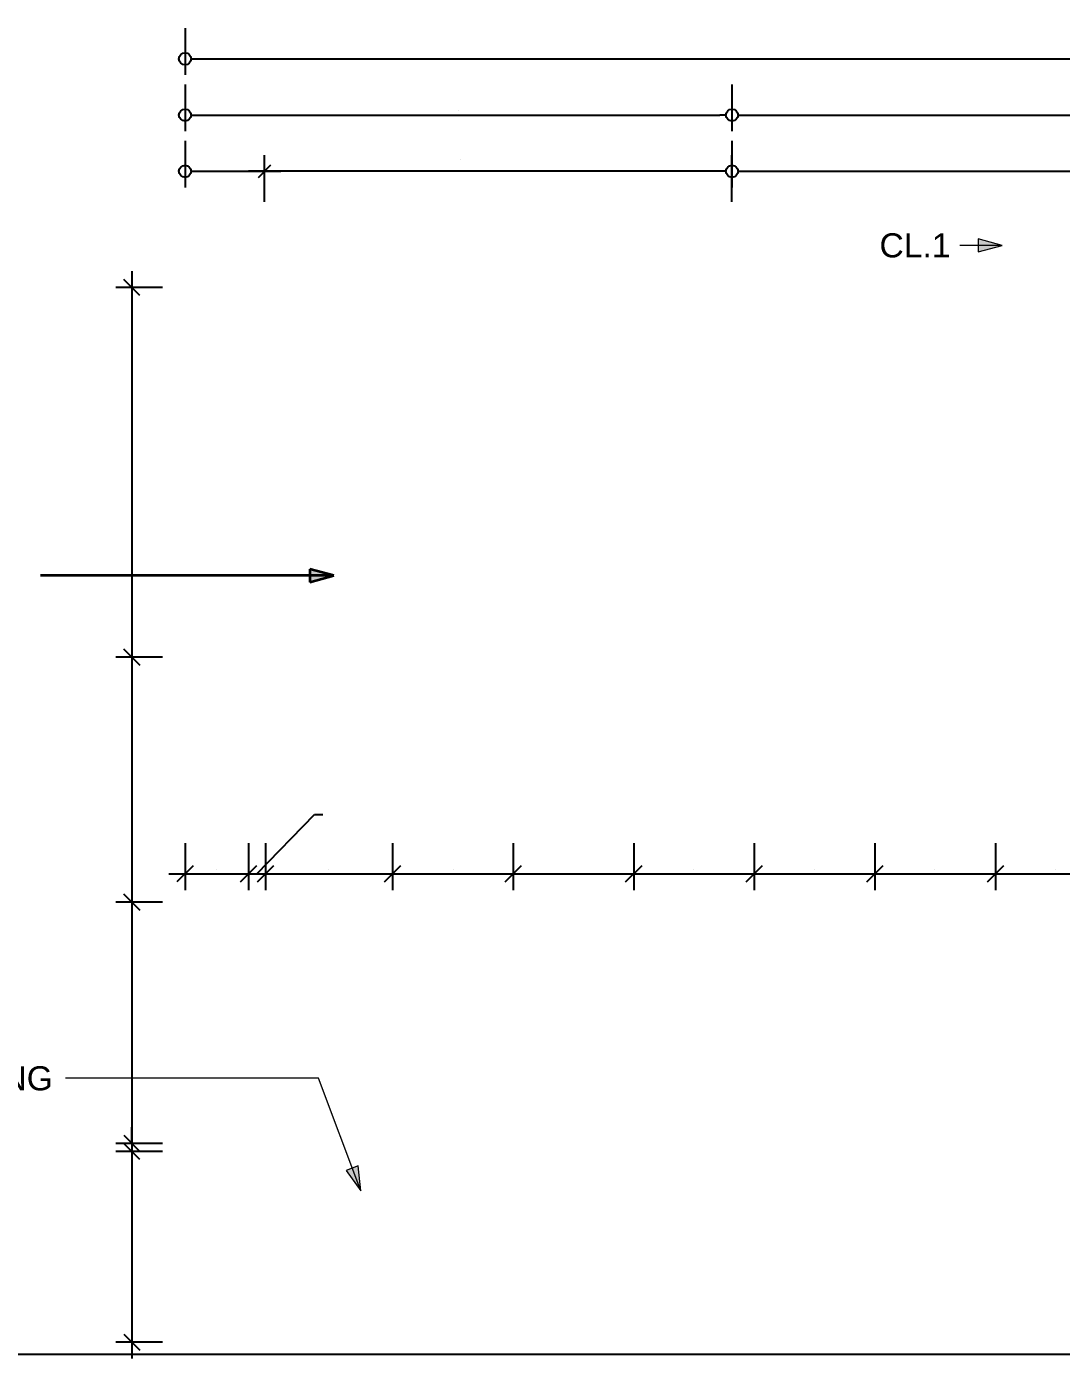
# Model space of a CAD drawing. Header units: millimetres. Extents: x -1379 to 1385823, y -4884429 to 548763.
# Drawn here: x 310768 to 323642, y -2343875 to -2327306 of the extents above; entities that cross this region are included whole.
import ezdxf

# ---------------------------------------------------------------- set-up
doc = ezdxf.new("R2010")
doc.units = ezdxf.units.MM
doc.layers.add('000 - D I M', color=7, linetype='Continuous')
for name, color, linetype, lineweight in [('A-ANNO-NOTE', 7, 'Continuous', 35), ('A-DETL-THIN', 7, 'Continuous', 25), ('G-ANNO-TEXT', 7, 'Continuous', 9)]:
    doc.layers.add(name, color=color, linetype=linetype, lineweight=lineweight)
doc.styles.add('ARIAL', font='arial.ttf')
doc.styles.add('Arial_2', font='arial.ttf', dxfattribs={"height": 3})
doc.dimstyles.new('DPA-DIM-3_0_C-C', dxfattribs={"dimscale": 304.8, "dimtxt": 306.07782, "dimasz": 0.492126, "dimexe": 0.656168, "dimexo": 0.0625, "dimgap": 0.164042, "dimtad": 1, "dimdec": 0, "dimzin": 0, "dimdsep": 46, "dimtxsty": 'Arial_2', "dimblk1": 'DOTBLANK', "dimblk2": 'DOTBLANK', "dimsah": 1, "dimcen": 0.09, "dimdle": 0.656168, "dimclrd": 7, "dimclre": 7, "dimclrt": 7, "dimadec": 8, "dimazin": 0, "dimtfac": 1, "dimtdec": 4, "dimtix": 1, "dimtmove": 0, "dimatfit": 3, "dimfxl": 1.312336, "dimfxlon": 1, "dimtvp": 1, "dimtolj": 1, "dimtzin": 0, "dimarcsym": 2})
doc.dimstyles.new('DPA-DIM-3_0_C-T', dxfattribs={"dimscale": 304.8, "dimtxt": 306.07782, "dimasz": 0.492126, "dimexe": 0.656168, "dimexo": 0.0625, "dimgap": 0.164042, "dimtad": 0, "dimjust": 2, "dimdec": 0, "dimzin": 0, "dimdsep": 46, "dimtxsty": 'Arial_2', "dimblk1": 'DOTBLANK', "dimblk2": 'OBLIQUE', "dimsah": 1, "dimcen": 0.09, "dimdle": 0.656168, "dimclrd": 7, "dimclre": 7, "dimclrt": 7, "dimadec": 8, "dimazin": 0, "dimtfac": 1, "dimtdec": 4, "dimtix": 1, "dimtmove": 2, "dimatfit": 3, "dimfxl": 1.312336, "dimfxlon": 1, "dimtvp": 1, "dimtolj": 1, "dimtzin": 0, "dimarcsym": 2})
doc.dimstyles.new('DPA-DIM-3_0_T-T', dxfattribs={"dimscale": 304.8, "dimtxt": 306.07782, "dimasz": 0.656168, "dimexe": 0.656168, "dimexo": 0.0625, "dimgap": 0.164042, "dimtad": 1, "dimdec": 0, "dimzin": 0, "dimdsep": 46, "dimtxsty": 'Arial_2', "dimblk1": 'OBLIQUE', "dimblk2": 'OBLIQUE', "dimsah": 1, "dimcen": 0.09, "dimdle": 0.656168, "dimclrd": 7, "dimclre": 7, "dimclrt": 7, "dimadec": 8, "dimazin": 0, "dimtfac": 1, "dimtdec": 4, "dimtix": 1, "dimtmove": 0, "dimatfit": 3, "dimfxl": 1.312336, "dimfxlon": 1, "dimtvp": 1, "dimtolj": 1, "dimtzin": 0, "dimarcsym": 2})
doc.dimstyles.new('DPA-DIM-3_0_T-T_1', dxfattribs={"dimscale": 304.8, "dimtxt": 306.07782, "dimasz": 0.656168, "dimexe": 0.656168, "dimexo": 0.0625, "dimgap": 0.164042, "dimtad": 1, "dimdec": 0, "dimzin": 0, "dimdsep": 46, "dimtxsty": 'Arial_2', "dimblk1": 'OBLIQUE', "dimblk2": 'OBLIQUE', "dimsah": 1, "dimcen": 0.09, "dimdle": 0.656168, "dimclrd": 7, "dimclre": 7, "dimclrt": 7, "dimadec": 8, "dimazin": 0, "dimtfac": 1, "dimtdec": 4, "dimtix": 1, "dimtmove": 1, "dimatfit": 3, "dimfxl": 1.312336, "dimfxlon": 1, "dimtvp": 1, "dimtolj": 1, "dimtzin": 0, "dimarcsym": 2})

# ---------------------------------------------------------------- blocks, each defined once
blk = doc.blocks.new('_DotBlank')
at = {"color": 7, "linetype": 'ByBlock', "lineweight": -2}
blk.add_line((-0.5, 0), (-1, 0), dxfattribs=at)
blk.add_circle((0, 0), 0.5, dxfattribs=at)
blk = doc.blocks.new('*D1774')
at = {"layer": '000 - D I M', "color": 7, "lineweight": -2, "transparency": 16777216}
for p, q in [((312739, -2328025), (312739, -2328606)), ((319544, -2328025), (319544, -2328606)), ((312889, -2328406), (319394, -2328406))]:
    blk.add_line(p, q, dxfattribs=at)
at = {"layer": 'Defpoints', "color": 7, "transparency": 16777216}
for p in [(312739, -2328006), (319544, -2328006), (319544, -2328406)]:
    blk.add_point(p, dxfattribs=at)
at = {"layer": '000 - D I M', "color": 7, "lineweight": -2, "transparency": 16777216, "xscale": 150, "yscale": 150, "zscale": 150, "rotation": 180}
blk.add_blockref('_DotBlank', (312739, -2328406), dxfattribs=at)
at = {"layer": '000 - D I M', "color": 7, "lineweight": -2, "transparency": 16777216, "xscale": 150, "yscale": 150, "zscale": 150}
blk.add_blockref('_DotBlank', (319544, -2328406), dxfattribs=at)
at = {"layer": '000 - D I M', "color": 7, "transparency": 16777216, "insert": (316141, -2328354), "char_height": 3, "width": 1107.53, "attachment_point": 5, "style": 'Arial_2'}
blk.add_mtext('\\A1;6805', dxfattribs=at)
blk = doc.blocks.new('*D1775')
at = {"layer": '000 - D I M', "color": 7, "lineweight": -2, "transparency": 16777216}
for p, q in [((319544, -2328025), (319544, -2328606)), ((328309, -2328025), (328309, -2328606)), ((319694, -2328406), (328159, -2328406))]:
    blk.add_line(p, q, dxfattribs=at)
at = {"layer": 'Defpoints', "color": 7, "transparency": 16777216}
for p in [(319544, -2328006), (328309, -2328006), (328309, -2328406)]:
    blk.add_point(p, dxfattribs=at)
at = {"layer": '000 - D I M', "color": 7, "lineweight": -2, "transparency": 16777216, "xscale": 150, "yscale": 150, "zscale": 150, "rotation": 180}
blk.add_blockref('_DotBlank', (319544, -2328406), dxfattribs=at)
at = {"layer": '000 - D I M', "color": 7, "lineweight": -2, "transparency": 16777216, "xscale": 150, "yscale": 150, "zscale": 150}
blk.add_blockref('_DotBlank', (328309, -2328406), dxfattribs=at)
at = {"layer": '000 - D I M', "color": 7, "transparency": 16777216, "insert": (323926, -2328354), "char_height": 3, "width": 1107.53, "attachment_point": 5, "style": 'Arial_2'}
blk.add_mtext('\\A1;8765', dxfattribs=at)
blk = doc.blocks.new('*D1776')
at = {"layer": '000 - D I M', "color": 7, "lineweight": -2, "transparency": 16777216}
for p, q in [((312739, -2327325), (312739, -2327906)), ((328309, -2327325), (328309, -2327906)), ((312889, -2327706), (328159, -2327706))]:
    blk.add_line(p, q, dxfattribs=at)
at = {"layer": 'Defpoints', "color": 7, "transparency": 16777216}
for p in [(312739, -2327306), (328309, -2327306), (328309, -2327706)]:
    blk.add_point(p, dxfattribs=at)
at = {"layer": '000 - D I M', "color": 7, "lineweight": -2, "transparency": 16777216, "xscale": 150, "yscale": 150, "zscale": 150, "rotation": 180}
blk.add_blockref('_DotBlank', (312739, -2327706), dxfattribs=at)
at = {"layer": '000 - D I M', "color": 7, "lineweight": -2, "transparency": 16777216, "xscale": 150, "yscale": 150, "zscale": 150}
blk.add_blockref('_DotBlank', (328309, -2327706), dxfattribs=at)
at = {"layer": '000 - D I M', "color": 7, "transparency": 16777216, "insert": (320524, -2327654), "char_height": 3, "width": 1384.41, "attachment_point": 5, "style": 'Arial_2'}
blk.add_mtext('\\A1;15570', dxfattribs=at)
blk = doc.blocks.new('_Oblique')
at = {"color": 7, "linetype": 'ByBlock', "lineweight": -2}
blk.add_line((-0.5, -0.5), (0.5, 0.5), dxfattribs=at)
blk = doc.blocks.new('*D1784')
at = {"layer": '000 - D I M', "color": 7, "lineweight": -2, "transparency": 16777216}
for p, q in [((313739, -2337467), (313739, -2338048)), ((315321, -2337467), (315321, -2338048)), ((313539, -2337848), (315521, -2337848))]:
    blk.add_line(p, q, dxfattribs=at)
at = {"layer": 'Defpoints', "color": 7, "transparency": 16777216}
for p in [(313739, -2337448), (315321, -2337448), (315321, -2337848)]:
    blk.add_point(p, dxfattribs=at)
at = {"layer": '000 - D I M', "color": 7, "lineweight": -2, "transparency": 16777216, "xscale": 200, "yscale": 200, "zscale": 200, "rotation": 180}
blk.add_blockref('_Oblique', (313739, -2337848), dxfattribs=at)
at = {"layer": '000 - D I M', "color": 7, "lineweight": -2, "transparency": 16777216, "xscale": 200, "yscale": 200, "zscale": 200}
blk.add_blockref('_Oblique', (315321, -2337848), dxfattribs=at)
at = {"layer": '000 - D I M', "color": 7, "transparency": 16777216, "insert": (314530, -2337796), "char_height": 3, "width": 1107.53, "attachment_point": 5, "style": 'Arial_2'}
blk.add_mtext('\\A1;1582', dxfattribs=at)
blk = doc.blocks.new('*D1785')
at = {"layer": '000 - D I M', "color": 7, "lineweight": -2, "transparency": 16777216}
for p, q in [((315321, -2337467), (315321, -2338048)), ((316821, -2337467), (316821, -2338048)), ((315121, -2337848), (317021, -2337848))]:
    blk.add_line(p, q, dxfattribs=at)
at = {"layer": 'Defpoints', "color": 7, "transparency": 16777216}
for p in [(315321, -2337448), (316821, -2337448), (316821, -2337848)]:
    blk.add_point(p, dxfattribs=at)
at = {"layer": '000 - D I M', "color": 7, "lineweight": -2, "transparency": 16777216, "xscale": 200, "yscale": 200, "zscale": 200, "rotation": 180}
blk.add_blockref('_Oblique', (315321, -2337848), dxfattribs=at)
at = {"layer": '000 - D I M', "color": 7, "lineweight": -2, "transparency": 16777216, "xscale": 200, "yscale": 200, "zscale": 200}
blk.add_blockref('_Oblique', (316821, -2337848), dxfattribs=at)
at = {"layer": '000 - D I M', "color": 7, "transparency": 16777216, "insert": (316071, -2337796), "char_height": 3, "width": 1107.53, "attachment_point": 5, "style": 'Arial_2'}
blk.add_mtext('\\A1;1500', dxfattribs=at)
blk = doc.blocks.new('*D1786')
at = {"layer": '000 - D I M', "color": 7, "lineweight": -2, "transparency": 16777216}
for p, q in [((316821, -2337467), (316821, -2338048)), ((318321, -2337467), (318321, -2338048)), ((316621, -2337848), (318521, -2337848))]:
    blk.add_line(p, q, dxfattribs=at)
at = {"layer": 'Defpoints', "color": 7, "transparency": 16777216}
for p in [(316821, -2337448), (318321, -2337448), (318321, -2337848)]:
    blk.add_point(p, dxfattribs=at)
at = {"layer": '000 - D I M', "color": 7, "lineweight": -2, "transparency": 16777216, "xscale": 200, "yscale": 200, "zscale": 200, "rotation": 180}
blk.add_blockref('_Oblique', (316821, -2337848), dxfattribs=at)
at = {"layer": '000 - D I M', "color": 7, "lineweight": -2, "transparency": 16777216, "xscale": 200, "yscale": 200, "zscale": 200}
blk.add_blockref('_Oblique', (318321, -2337848), dxfattribs=at)
at = {"layer": '000 - D I M', "color": 7, "transparency": 16777216, "insert": (317571, -2337796), "char_height": 3, "width": 1107.53, "attachment_point": 5, "style": 'Arial_2'}
blk.add_mtext('\\A1;1500', dxfattribs=at)
blk = doc.blocks.new('*D1787')
at = {"layer": '000 - D I M', "color": 7, "lineweight": -2, "transparency": 16777216}
for p, q in [((318321, -2337467), (318321, -2338048)), ((319821, -2337467), (319821, -2338048)), ((318121, -2337848), (320021, -2337848))]:
    blk.add_line(p, q, dxfattribs=at)
at = {"layer": 'Defpoints', "color": 7, "transparency": 16777216}
for p in [(318321, -2337448), (319821, -2337448), (319821, -2337848)]:
    blk.add_point(p, dxfattribs=at)
at = {"layer": '000 - D I M', "color": 7, "lineweight": -2, "transparency": 16777216, "xscale": 200, "yscale": 200, "zscale": 200, "rotation": 180}
blk.add_blockref('_Oblique', (318321, -2337848), dxfattribs=at)
at = {"layer": '000 - D I M', "color": 7, "lineweight": -2, "transparency": 16777216, "xscale": 200, "yscale": 200, "zscale": 200}
blk.add_blockref('_Oblique', (319821, -2337848), dxfattribs=at)
at = {"layer": '000 - D I M', "color": 7, "transparency": 16777216, "insert": (319071, -2337796), "char_height": 3, "width": 1107.53, "attachment_point": 5, "style": 'Arial_2'}
blk.add_mtext('\\A1;1500', dxfattribs=at)
blk = doc.blocks.new('*D1788')
at = {"layer": '000 - D I M', "color": 7, "lineweight": -2, "transparency": 16777216}
for p, q in [((319821, -2337467), (319821, -2338048)), ((321321, -2337467), (321321, -2338048)), ((319621, -2337848), (321521, -2337848))]:
    blk.add_line(p, q, dxfattribs=at)
at = {"layer": 'Defpoints', "color": 7, "transparency": 16777216}
for p in [(319821, -2337448), (321321, -2337448), (321321, -2337848)]:
    blk.add_point(p, dxfattribs=at)
at = {"layer": '000 - D I M', "color": 7, "lineweight": -2, "transparency": 16777216, "xscale": 200, "yscale": 200, "zscale": 200, "rotation": 180}
blk.add_blockref('_Oblique', (319821, -2337848), dxfattribs=at)
at = {"layer": '000 - D I M', "color": 7, "lineweight": -2, "transparency": 16777216, "xscale": 200, "yscale": 200, "zscale": 200}
blk.add_blockref('_Oblique', (321321, -2337848), dxfattribs=at)
at = {"layer": '000 - D I M', "color": 7, "transparency": 16777216, "insert": (320571, -2337796), "char_height": 3, "width": 1107.53, "attachment_point": 5, "style": 'Arial_2'}
blk.add_mtext('\\A1;1500', dxfattribs=at)
blk = doc.blocks.new('*D1789')
at = {"layer": '000 - D I M', "color": 7, "lineweight": -2, "transparency": 16777216}
for p, q in [((321321, -2337467), (321321, -2338048)), ((322821, -2337467), (322821, -2338048)), ((321121, -2337848), (323021, -2337848))]:
    blk.add_line(p, q, dxfattribs=at)
at = {"layer": 'Defpoints', "color": 7, "transparency": 16777216}
for p in [(321321, -2337448), (322821, -2337448), (322821, -2337848)]:
    blk.add_point(p, dxfattribs=at)
at = {"layer": '000 - D I M', "color": 7, "lineweight": -2, "transparency": 16777216, "xscale": 200, "yscale": 200, "zscale": 200, "rotation": 180}
blk.add_blockref('_Oblique', (321321, -2337848), dxfattribs=at)
at = {"layer": '000 - D I M', "color": 7, "lineweight": -2, "transparency": 16777216, "xscale": 200, "yscale": 200, "zscale": 200}
blk.add_blockref('_Oblique', (322821, -2337848), dxfattribs=at)
at = {"layer": '000 - D I M', "color": 7, "transparency": 16777216, "insert": (322071, -2337796), "char_height": 3, "width": 1107.53, "attachment_point": 5, "style": 'Arial_2'}
blk.add_mtext('\\A1;1500', dxfattribs=at)
blk = doc.blocks.new('*D1790')
at = {"layer": '000 - D I M', "color": 7, "lineweight": -2, "transparency": 16777216}
for p, q in [((322821, -2337467), (322821, -2338048)), ((324321, -2337467), (324321, -2338048)), ((322621, -2337848), (324521, -2337848))]:
    blk.add_line(p, q, dxfattribs=at)
at = {"layer": 'Defpoints', "color": 7, "transparency": 16777216}
for p in [(322821, -2337448), (324321, -2337448), (324321, -2337848)]:
    blk.add_point(p, dxfattribs=at)
at = {"layer": '000 - D I M', "color": 7, "lineweight": -2, "transparency": 16777216, "xscale": 200, "yscale": 200, "zscale": 200, "rotation": 180}
blk.add_blockref('_Oblique', (322821, -2337848), dxfattribs=at)
at = {"layer": '000 - D I M', "color": 7, "lineweight": -2, "transparency": 16777216, "xscale": 200, "yscale": 200, "zscale": 200}
blk.add_blockref('_Oblique', (324321, -2337848), dxfattribs=at)
at = {"layer": '000 - D I M', "color": 7, "transparency": 16777216, "insert": (323571, -2337796), "char_height": 3, "width": 1107.53, "attachment_point": 5, "style": 'Arial_2'}
blk.add_mtext('\\A1;1500', dxfattribs=at)
blk = doc.blocks.new('*D1799')
at = {"layer": 'Defpoints', "color": 7, "transparency": 16777216}
for p in [(319544, -2328964), (319544, -2328964), (319544, -2329106)]:
    blk.add_point(p, dxfattribs=at)
blk = doc.blocks.new('_None')
blk = doc.blocks.new('*D1800')
at = {"layer": '000 - D I M', "color": 7, "lineweight": -2, "transparency": 16777216}
for p, q in [((319544, -2328725), (319544, -2329306)), ((324779, -2329487), (324779, -2328906)), ((319694, -2329106), (324979, -2329106))]:
    blk.add_line(p, q, dxfattribs=at)
at = {"layer": 'Defpoints', "color": 7, "transparency": 16777216}
for p in [(319544, -2328706), (324779, -2329106), (324779, -2329506)]:
    blk.add_point(p, dxfattribs=at)
at = {"layer": '000 - D I M', "color": 7, "lineweight": -2, "transparency": 16777216, "xscale": 150, "yscale": 150, "zscale": 150, "rotation": 180}
blk.add_blockref('_DotBlank', (319544, -2329106), dxfattribs=at)
at = {"layer": '000 - D I M', "color": 7, "lineweight": -2, "transparency": 16777216, "xscale": 150, "yscale": 150, "zscale": 150}
blk.add_blockref('_Oblique', (324779, -2329106), dxfattribs=at)
at = {"layer": '000 - D I M', "color": 7, "transparency": 16777216, "insert": (322003, -2328864), "char_height": 3, "width": 1107.53, "attachment_point": 1, "line_spacing_factor": 0.941778, "style": 'Arial_2'}
blk.add_mtext('\\A1;5235', dxfattribs=at)
blk = doc.blocks.new('*D1801')
at = {"layer": 'Defpoints', "color": 7, "transparency": 16777216}
for p in [(319544, -2329106), (319544, -2329247), (319544, -2329247)]:
    blk.add_point(p, dxfattribs=at)
blk = doc.blocks.new('*D1802')
at = {"layer": '000 - D I M', "color": 7, "lineweight": -2, "transparency": 16777216}
for p, q in [((313729, -2329487), (313729, -2328906)), ((319544, -2329487), (319544, -2328906)), ((319394, -2329106), (313529, -2329106))]:
    blk.add_line(p, q, dxfattribs=at)
at = {"layer": 'Defpoints', "color": 7, "transparency": 16777216}
for p in [(313729, -2329106), (313729, -2329506), (319544, -2329506)]:
    blk.add_point(p, dxfattribs=at)
at = {"layer": '000 - D I M', "color": 7, "lineweight": -2, "transparency": 16777216, "xscale": 150, "yscale": 150, "zscale": 150, "rotation": 180}
blk.add_blockref('_Oblique', (313729, -2329106), dxfattribs=at)
at = {"layer": '000 - D I M', "color": 7, "lineweight": -2, "transparency": 16777216, "xscale": 150, "yscale": 150, "zscale": 150}
blk.add_blockref('_DotBlank', (319544, -2329106), dxfattribs=at)
at = {"layer": '000 - D I M', "color": 7, "transparency": 16777216, "insert": (316164, -2328952), "char_height": 3, "width": 1107.53, "attachment_point": 1, "line_spacing_factor": 0.941778, "style": 'Arial_2'}
blk.add_mtext('\\A1;5815', dxfattribs=at)
blk = doc.blocks.new('*D1803')
at = {"layer": 'Defpoints', "color": 7, "transparency": 16777216}
for p in [(312739, -2328964), (312739, -2328964), (312739, -2329106)]:
    blk.add_point(p, dxfattribs=at)
blk = doc.blocks.new('*D1804')
at = {"layer": '000 - D I M', "color": 7, "lineweight": -2, "transparency": 16777216}
for p, q in [((312739, -2328725), (312739, -2329306)), ((313729, -2329487), (313729, -2328906)), ((312889, -2329106), (313929, -2329106))]:
    blk.add_line(p, q, dxfattribs=at)
at = {"layer": 'Defpoints', "color": 7, "transparency": 16777216}
for p in [(312739, -2328706), (313729, -2329106), (313729, -2329506)]:
    blk.add_point(p, dxfattribs=at)
at = {"layer": '000 - D I M', "color": 7, "lineweight": -2, "transparency": 16777216, "xscale": 150, "yscale": 150, "zscale": 150, "rotation": 180}
blk.add_blockref('_DotBlank', (312739, -2329106), dxfattribs=at)
at = {"layer": '000 - D I M', "color": 7, "lineweight": -2, "transparency": 16777216, "xscale": 150, "yscale": 150, "zscale": 150}
blk.add_blockref('_Oblique', (313729, -2329106), dxfattribs=at)
at = {"layer": '000 - D I M', "color": 7, "transparency": 16777216, "insert": (313027, -2328864), "char_height": 3, "width": 830.65, "attachment_point": 1, "line_spacing_factor": 0.941778, "style": 'Arial_2'}
blk.add_mtext('\\A1;990', dxfattribs=at)
blk = doc.blocks.new('*D1807')
at = {"layer": '000 - D I M', "color": 7, "lineweight": -2, "transparency": 16777216}
for p, q in [((312739, -2337467), (312739, -2338048)), ((313529, -2337467), (313529, -2338048)), ((312539, -2337848), (313729, -2337848))]:
    blk.add_line(p, q, dxfattribs=at)
at = {"layer": 'Defpoints', "color": 7, "transparency": 16777216}
for p in [(312739, -2337448), (313529, -2337448), (313529, -2337848)]:
    blk.add_point(p, dxfattribs=at)
at = {"layer": '000 - D I M', "color": 7, "lineweight": -2, "transparency": 16777216, "xscale": 200, "yscale": 200, "zscale": 200, "rotation": 180}
blk.add_blockref('_Oblique', (312739, -2337848), dxfattribs=at)
at = {"layer": '000 - D I M', "color": 7, "lineweight": -2, "transparency": 16777216, "xscale": 200, "yscale": 200, "zscale": 200}
blk.add_blockref('_Oblique', (313529, -2337848), dxfattribs=at)
at = {"layer": '000 - D I M', "color": 7, "transparency": 16777216, "insert": (313134, -2337796), "char_height": 3, "width": 830.65, "attachment_point": 5, "style": 'Arial_2'}
blk.add_mtext('\\A1;790', dxfattribs=at)
blk = doc.blocks.new('*D1808')
at = {"layer": '000 - D I M', "color": 7, "lineweight": -2, "transparency": 16777216}
for p, q in [((313634, -2337848), (314348, -2337108)), ((314348, -2337108), (314454, -2337108)), ((313529, -2337467), (313529, -2338048)), ((313739, -2337467), (313739, -2338048)), ((313329, -2337848), (313939, -2337848))]:
    blk.add_line(p, q, dxfattribs=at)
at = {"layer": 'Defpoints', "color": 7, "transparency": 16777216}
for p in [(313529, -2337448), (313739, -2337448), (313739, -2337848)]:
    blk.add_point(p, dxfattribs=at)
at = {"layer": '000 - D I M', "color": 7, "lineweight": -2, "transparency": 16777216, "xscale": 200, "yscale": 200, "zscale": 200, "rotation": 180}
blk.add_blockref('_Oblique', (313529, -2337848), dxfattribs=at)
at = {"layer": '000 - D I M', "color": 7, "lineweight": -2, "transparency": 16777216, "xscale": 200, "yscale": 200, "zscale": 200}
blk.add_blockref('_Oblique', (313739, -2337848), dxfattribs=at)
at = {"layer": '000 - D I M', "color": 7, "transparency": 16777216, "insert": (314398, -2337054), "char_height": 3, "width": 830.65, "attachment_point": 1, "line_spacing_factor": 0.941778, "style": 'Arial_2'}
blk.add_mtext('\\A1;210', dxfattribs=at)
blk = doc.blocks.new('*D1811')
at = {"layer": '000 - D I M', "color": 7, "lineweight": -2, "transparency": 16777216}
for p, q in [((312077, -2330350), (312077, -2335350)), ((312458, -2330550), (311877, -2330550)), ((312458, -2335150), (311877, -2335150))]:
    blk.add_line(p, q, dxfattribs=at)
at = {"layer": 'Defpoints', "color": 7, "transparency": 16777216}
for p in [(312477, -2330550), (312077, -2335150), (312477, -2335150)]:
    blk.add_point(p, dxfattribs=at)
at = {"layer": '000 - D I M', "color": 7, "lineweight": -2, "transparency": 16777216, "xscale": 200, "yscale": 200, "zscale": 200}
for p, rotation in [((312077, -2330550), 90), ((312077, -2335150), 270)]:
    blk.add_blockref('_Oblique', p, dxfattribs=dict(at, rotation=rotation))
at = {"layer": '000 - D I M', "color": 7, "transparency": 16777216, "insert": (312025, -2332850), "char_height": 3, "width": 1107.53, "attachment_point": 5, "rotation": 90, "style": 'Arial_2'}
blk.add_mtext('\\A1;4600', dxfattribs=at)
blk = doc.blocks.new('*D1812')
at = {"layer": '000 - D I M', "color": 7, "lineweight": -2, "transparency": 16777216}
for p, q in [((312077, -2334950), (312077, -2338400)), ((312458, -2335150), (311877, -2335150)), ((312458, -2338200), (311877, -2338200))]:
    blk.add_line(p, q, dxfattribs=at)
at = {"layer": 'Defpoints', "color": 7, "transparency": 16777216}
for p in [(312477, -2335150), (312077, -2338200), (312477, -2338200)]:
    blk.add_point(p, dxfattribs=at)
at = {"layer": '000 - D I M', "color": 7, "lineweight": -2, "transparency": 16777216, "xscale": 200, "yscale": 200, "zscale": 200}
for p, rotation in [((312077, -2335150), 90), ((312077, -2338200), 270)]:
    blk.add_blockref('_Oblique', p, dxfattribs=dict(at, rotation=rotation))
at = {"layer": '000 - D I M', "color": 7, "transparency": 16777216, "insert": (312025, -2336675), "char_height": 3, "width": 1107.53, "attachment_point": 5, "rotation": 90, "style": 'Arial_2'}
blk.add_mtext('\\A1;3050', dxfattribs=at)
blk = doc.blocks.new('*D1813')
at = {"layer": '000 - D I M', "color": 7, "lineweight": -2, "transparency": 16777216}
for p, q in [((312077, -2338000), (312077, -2341400)), ((312458, -2338200), (311877, -2338200)), ((312458, -2341200), (311877, -2341200))]:
    blk.add_line(p, q, dxfattribs=at)
at = {"layer": 'Defpoints', "color": 7, "transparency": 16777216}
for p in [(312477, -2338200), (312077, -2341200), (312477, -2341200)]:
    blk.add_point(p, dxfattribs=at)
at = {"layer": '000 - D I M', "color": 7, "lineweight": -2, "transparency": 16777216, "xscale": 200, "yscale": 200, "zscale": 200}
for p, rotation in [((312077, -2338200), 90), ((312077, -2341200), 270)]:
    blk.add_blockref('_Oblique', p, dxfattribs=dict(at, rotation=rotation))
at = {"layer": '000 - D I M', "color": 7, "transparency": 16777216, "insert": (312025, -2339700), "char_height": 3, "width": 1107.53, "attachment_point": 5, "rotation": 90, "style": 'Arial_2'}
blk.add_mtext('\\A1;3000', dxfattribs=at)
blk = doc.blocks.new('*D1814')
at = {"layer": '000 - D I M', "color": 7, "lineweight": -2, "transparency": 16777216}
for p, q in [((312077, -2341200), (312077, -2341000)), ((312458, -2341200), (311877, -2341200)), ((312077, -2341200), (312077, -2341300)), ((312458, -2341300), (311877, -2341300)), ((312077, -2341300), (312077, -2341500))]:
    blk.add_line(p, q, dxfattribs=at)
at = {"layer": 'Defpoints', "color": 7, "transparency": 16777216}
for p in [(312477, -2341200), (312077, -2341300), (312477, -2341300)]:
    blk.add_point(p, dxfattribs=at)
at = {"layer": '000 - D I M', "color": 7, "lineweight": -2, "transparency": 16777216, "xscale": 200, "yscale": 200, "zscale": 200}
for p, rotation in [((312077, -2341200), 270), ((312077, -2341300), 90)]:
    blk.add_blockref('_Oblique', p, dxfattribs=dict(at, rotation=rotation))
at = {"layer": '000 - D I M', "color": 7, "transparency": 16777216, "insert": (312025, -2341250), "char_height": 3, "width": 830.65, "attachment_point": 5, "rotation": 90, "style": 'Arial_2'}
blk.add_mtext('\\A1;100', dxfattribs=at)
blk = doc.blocks.new('*D1815')
at = {"layer": '000 - D I M', "color": 7, "lineweight": -2, "transparency": 16777216}
for p, q in [((312077, -2341100), (312077, -2343875)), ((312458, -2341300), (311877, -2341300)), ((312458, -2343675), (311877, -2343675))]:
    blk.add_line(p, q, dxfattribs=at)
at = {"layer": 'Defpoints', "color": 7, "transparency": 16777216}
for p in [(312477, -2341300), (312077, -2343675), (312477, -2343675)]:
    blk.add_point(p, dxfattribs=at)
at = {"layer": '000 - D I M', "color": 7, "lineweight": -2, "transparency": 16777216, "xscale": 200, "yscale": 200, "zscale": 200}
for p, rotation in [((312077, -2341300), 90), ((312077, -2343675), 270)]:
    blk.add_blockref('_Oblique', p, dxfattribs=dict(at, rotation=rotation))
at = {"layer": '000 - D I M', "color": 7, "transparency": 16777216, "insert": (312025, -2342488), "char_height": 3, "width": 1107.53, "attachment_point": 5, "rotation": 90, "style": 'Arial_2'}
blk.add_mtext('\\A1;2375', dxfattribs=at)

msp = doc.modelspace()

# ---------------------------------------------------------------- hatches: boundary and pattern name
at = {"layer": 'A-ANNO-NOTE'}
msp.add_hatch(color=7, dxfattribs=at).paths.add_polyline_path([(314591.5, -2334135.6), (314291.5, -2334055.2), (314291.5, -2334215.9)])
at = {"layer": 'G-ANNO-TEXT'}
for points in [[(322905.4, -2330027), (322605.4, -2329946.6), (322605.4, -2330107.4)], [(314924.2, -2341790.7), (314894, -2341481.6), (314743.5, -2341538.2)]]:
    msp.add_hatch(color=7, dxfattribs=at).paths.add_polyline_path(points)

# ---------------------------------------------------------------- linework, layer by layer
at = {"layer": 'A-ANNO-NOTE', "color": 7}
for p, q in [((314591.5, -2334135.6), (310940.2, -2334135.6)), ((314591.5, -2334135.6), (314291.5, -2334055.2)), ((314291.5, -2334055.2), (314291.5, -2334215.9)), ((314291.5, -2334215.9), (314591.5, -2334135.6))]:
    msp.add_line(p, q, dxfattribs=at)
at = {"layer": 'A-DETL-THIN', "color": 7}
msp.add_line((336474.2, -2343825.4), (305494, -2343825.4), dxfattribs=at)
at = {"layer": 'G-ANNO-TEXT', "color": 7}
for p, q in [((322905.4, -2330027), (322605.4, -2329946.6)), ((322605.4, -2329946.6), (322605.4, -2330107.4)), ((322384.9, -2330027), (322378.5, -2330027)), ((322905.4, -2330027), (322384.9, -2330027)), ((322605.4, -2330107.4), (322905.4, -2330027)), ((311257.7, -2340391), (311250.9, -2340391)), ((314398.5, -2340391), (311257.7, -2340391)), ((314924.2, -2341790.7), (314398.5, -2340391)), ((314894, -2341481.6), (314743.5, -2341538.2)), ((314743.5, -2341538.2), (314924.2, -2341790.7)), ((314924.2, -2341790.7), (314894, -2341481.6))]:
    msp.add_line(p, q, dxfattribs=at)

# ---------------------------------------------------------------- texts
at = {"layer": 'G-ANNO-TEXT', "color": 7, "char_height": 300, "attachment_point": 1, "style": 'ARIAL'}
for s, insert, width in [('CL.1', (321378.9, -2329877), 1090.295), ('GRANITE CLADDING', (306950.7, -2340241), 5090.716)]:
    msp.add_mtext(s, dxfattribs=dict(at, insert=insert, width=width))

# ---------------------------------------------------------------- dimensions: what is measured, and where the dimension line sits
at = {"layer": '000 - D I M', "color": 7}
for base, p1, p2, dimstyle, override, picture, middle in [((328308.8, -2327705.8), (312738.8, -2327305.8), (328308.8, -2327305.8), 'DPA-DIM-3_0_C-C', {"dimpost": '<>', "dimclrd": 7, "dimclre": 7, "dimclrt": 7, "dimfxl": 15570}, '*D1776', (320523.8, -2327654.3)), ((319543.8, -2328405.8), (312738.8, -2328005.8), (319543.8, -2328005.8), 'DPA-DIM-3_0_C-C', {"dimpost": '<>', "dimclrd": 7, "dimclre": 7, "dimclrt": 7, "dimfxl": 6805}, '*D1774', (316141.3, -2328354.3)), ((328308.8, -2328405.8), (319543.8, -2328005.8), (328308.8, -2328005.8), 'DPA-DIM-3_0_C-C', {"dimpost": '<>', "dimclrd": 7, "dimclre": 7, "dimclrt": 7, "dimfxl": 8765}, '*D1775', (323926.3, -2328354.3)), ((313528.8, -2337847.9), (312738.8, -2337447.9), (313528.8, -2337447.9), 'DPA-DIM-3_0_T-T', {"dimpost": '<>', "dimclrd": 7, "dimclre": 7, "dimclrt": 7, "dimfxl": 790}, '*D1807', (313133.8, -2337796.3)), ((315320.8, -2337847.9), (313738.8, -2337447.9), (315320.8, -2337447.9), 'DPA-DIM-3_0_T-T', {"dimpost": '<>', "dimclrd": 7, "dimclre": 7, "dimclrt": 7, "dimfxl": 1582}, '*D1784', (314529.8, -2337796.3)), ((316820.8, -2337847.9), (315320.8, -2337447.9), (316820.8, -2337447.9), 'DPA-DIM-3_0_T-T', {"dimpost": '<>', "dimclrd": 7, "dimclre": 7, "dimclrt": 7, "dimfxl": 1500}, '*D1785', (316070.8, -2337796.3)), ((318320.8, -2337847.9), (316820.8, -2337447.9), (318320.8, -2337447.9), 'DPA-DIM-3_0_T-T', {"dimpost": '<>', "dimclrd": 7, "dimclre": 7, "dimclrt": 7, "dimfxl": 1500}, '*D1786', (317570.8, -2337796.3)), ((319820.8, -2337847.9), (318320.8, -2337447.9), (319820.8, -2337447.9), 'DPA-DIM-3_0_T-T', {"dimpost": '<>', "dimclrd": 7, "dimclre": 7, "dimclrt": 7, "dimfxl": 1500}, '*D1787', (319070.8, -2337796.3)), ((321320.8, -2337847.9), (319820.8, -2337447.9), (321320.8, -2337447.9), 'DPA-DIM-3_0_T-T', {"dimpost": '<>', "dimclrd": 7, "dimclre": 7, "dimclrt": 7, "dimfxl": 1500}, '*D1788', (320570.8, -2337796.3)), ((322820.8, -2337847.9), (321320.8, -2337447.9), (322820.8, -2337447.9), 'DPA-DIM-3_0_T-T', {"dimpost": '<>', "dimclrd": 7, "dimclre": 7, "dimclrt": 7, "dimfxl": 1500}, '*D1789', (322070.8, -2337796.3)), ((324320.8, -2337847.9), (322820.8, -2337447.9), (324320.8, -2337447.9), 'DPA-DIM-3_0_T-T', {"dimpost": '<>', "dimclrd": 7, "dimclre": 7, "dimclrt": 7, "dimfxl": 1500}, '*D1790', (323570.8, -2337796.3))]:
    dim = msp.add_linear_dim(base=base, p1=p1, p2=p2, dimstyle=dimstyle, override=override, dxfattribs=at)
    dim.commit()
    dim.dimension.update_dxf_attribs({"geometry": picture, "text_midpoint": middle})
for base, p1, p2, dimstyle, override, picture, middle in [((313728.8, -2329105.8), (312738.8, -2328705.8), (313728.8, -2329505.8), 'DPA-DIM-3_0_C-T', {"dimpost": '<>', "dimclrd": 7, "dimclre": 7, "dimclrt": 7, "dimfxl": 1272.831489}, '*D1804', (313442, -2328866.3)), ((324778.8, -2329105.8), (319543.8, -2328705.8), (324778.8, -2329505.8), 'DPA-DIM-3_0_C-T', {"dimpost": '<>', "dimclrd": 7, "dimclre": 7, "dimclrt": 7, "dimfxl": 5295.774259}, '*D1800', (322556.8, -2328866.3)), ((313728.8, -2329105.8), (319543.8, -2329505.8), (313728.8, -2329505.8), 'DPA-DIM-3_0_C-T', {"dimpost": '<>', "dimclrd": 7, "dimclre": 7, "dimclrt": 7, "dimfxl": 5815}, '*D1802', (316717.3, -2328953.9)), ((313738.8, -2337847.9), (313528.8, -2337447.9), (313738.8, -2337447.9), 'DPA-DIM-3_0_T-T_1', {"dimpost": '<>', "dimclrd": 7, "dimclre": 7, "dimclrt": 7, "dimfxl": 210}, '*D1808', (314397.7, -2337108.1))]:
    dim = msp.add_linear_dim(base=base, p1=p1, p2=p2, dimstyle=dimstyle, override=override, dxfattribs=at)
    dim.commit()
    dim.dimension.update_dxf_attribs({"geometry": picture, "text_midpoint": middle, "dimtype": 160})
for base, p1, p2, picture, middle in [((312738.8, -2329105.8), (312738.8, -2328964.4), (312738.8, -2328964.4), '*D1803', (312738.8, -2329105.8)), ((319543.8, -2329105.8), (319543.8, -2328964.4), (319543.8, -2328964.4), '*D1799', (319543.8, -2329105.8)), ((319543.8, -2329105.8), (319543.8, -2329247.2), (319543.8, -2329247.2), '*D1801', (319543.8, -2329105.8))]:
    dim = msp.add_linear_dim(base=base, p1=p1, p2=p2, text=' ', dimstyle='DPA-DIM-3_0_C-T', override={"dimpost": '<>', "dimblk": 'None', "dimse1": 1, "dimse2": 1, "dimsd1": 1, "dimsd2": 1, "dimclrd": 7, "dimclre": 7, "dimclrt": 7, "dimfxl": 0}, dxfattribs=at)
    dim.commit()
    dim.dimension.update_dxf_attribs({"geometry": picture, "text_midpoint": middle})
for base, p1, p2, override, picture, middle in [((312077, -2335150.4), (312477, -2330550.4), (312477, -2335150.4), {"dimpost": '<>', "dimclrd": 7, "dimclre": 7, "dimclrt": 7, "dimfxl": 4600}, '*D1811', (312025.5, -2332850.4)), ((312077, -2338200.4), (312477, -2335150.4), (312477, -2338200.4), {"dimpost": '<>', "dimclrd": 7, "dimclre": 7, "dimclrt": 7, "dimfxl": 3050}, '*D1812', (312025.5, -2336675.4)), ((312077, -2341200.4), (312477, -2338200.4), (312477, -2341200.4), {"dimpost": '<>', "dimclrd": 7, "dimclre": 7, "dimclrt": 7, "dimfxl": 3000}, '*D1813', (312025.5, -2339700.4)), ((312077, -2341300.4), (312477, -2341200.4), (312477, -2341300.4), {"dimpost": '<>', "dimclrd": 7, "dimclre": 7, "dimclrt": 7, "dimfxl": 100}, '*D1814', (312025.5, -2341250.4)), ((312077, -2343675.4), (312477, -2341300.4), (312477, -2343675.4), {"dimpost": '<>', "dimclrd": 7, "dimclre": 7, "dimclrt": 7, "dimfxl": 2375}, '*D1815', (312025.5, -2342487.9))]:
    dim = msp.add_linear_dim(base=base, p1=p1, p2=p2, angle=90, dimstyle='DPA-DIM-3_0_T-T', override=override, dxfattribs=at)
    dim.commit()
    dim.dimension.update_dxf_attribs({"geometry": picture, "text_midpoint": middle})

doc.saveas('drawing.dxf')
